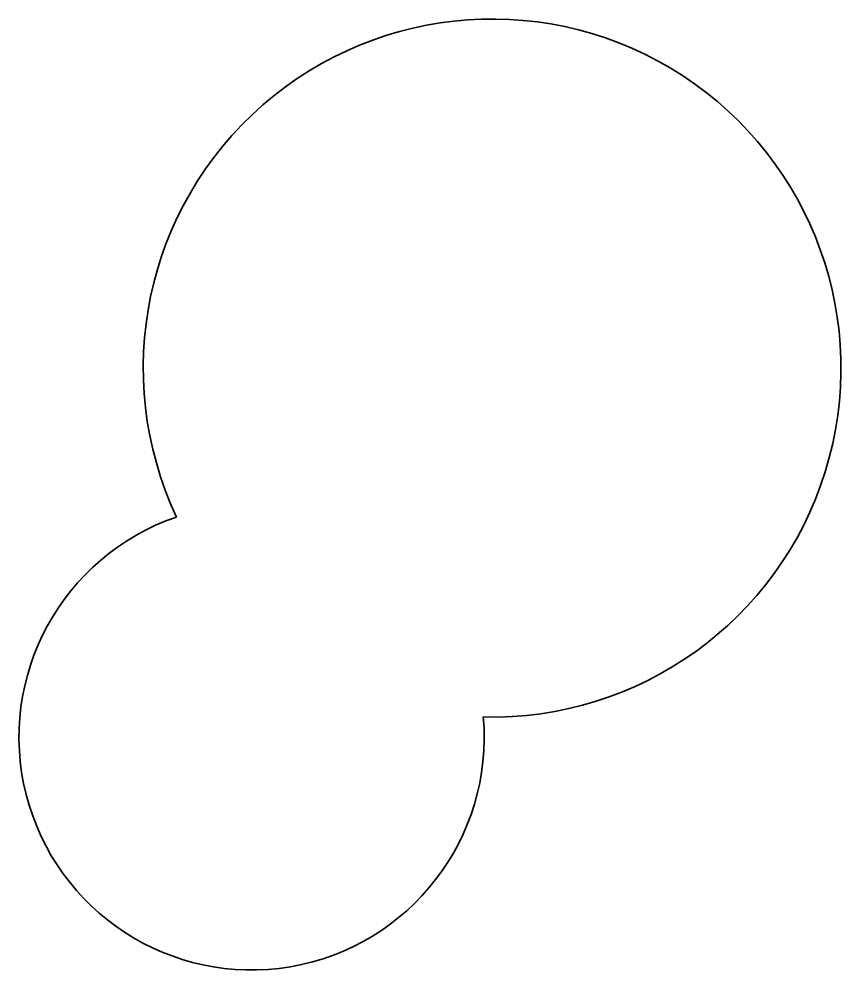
# Model space of a CAD drawing. Header units: millimetres. Extents: x 230.9 to 301.6, y 1.1 to 82.8.
import ezdxf

# ---------------------------------------------------------------- set-up
doc = ezdxf.new("R2010")
doc.units = ezdxf.units.MM
doc.header["$LTSCALE"] = 0.5
doc.header["$MEASUREMENT"] = 0
doc.layers.get('0').update_dxf_attribs({"linetype": 'CONTINUOUS', "lineweight": 35})

msp = doc.modelspace()

# ---------------------------------------------------------------- linework, layer by layer
for centre, radius, start, end in [((271.589, 52.807), 30, 268.55486, 205.26265), ((250.909, 21.072), 20, 108.8154, 5.0021)]:
    msp.add_arc(centre, radius, start, end)

doc.saveas('drawing.dxf')
